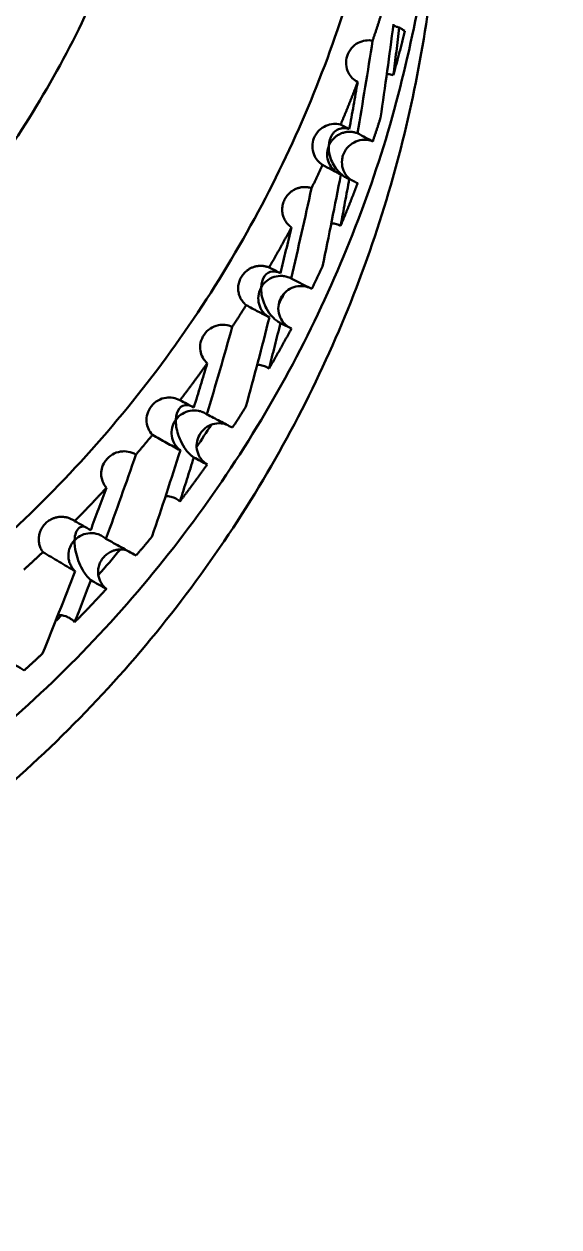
# Model space of a CAD drawing. Header units: millimetres. Extents: x 577 to 7172, y 252 to 2707.
# Drawn here: x 1053.47 to 1060.73, y 2105.44 to 2121.79 of the extents above; entities that cross this region are included whole.
import ezdxf

# ---------------------------------------------------------------- set-up
doc = ezdxf.new("R2010")
doc.units = ezdxf.units.MM
doc.header["$MEASUREMENT"] = 0
doc.layers.add('외형선(ISO)', color=7, linetype='Continuous', lineweight=30)
doc.layers.add('치수(ISO)', color=7, linetype='Continuous', lineweight=25)
doc.styles.add('굴림', font='')
doc.styles.get('굴림').set_extended_font_data('援대┝')
doc.dimstyles.new('기본값 (ISO)', dxfattribs={"dimscale": 10, "dimtxt": 3, "dimasz": 2.5, "dimexe": 3.175, "dimexo": 0, "dimgap": 0.762, "dimtad": 1, "dimtoh": 1, "dimdec": 0, "dimzin": 1, "dimdsep": 46, "dimtxsty": '굴림', "dimcen": 0.5, "dimazin": 0, "dimtfac": 1, "dimtdec": 4, "dimtix": 1, "dimtmove": 1, "dimatfit": 3, "dimfxl": 1, "dimtolj": 1, "dimtzin": 1, "dimarcsym": 0})

# ---------------------------------------------------------------- blocks, each defined once
blk = doc.blocks.new('*D22')
at = {"layer": 'Defpoints', "color": 0}
for p in [(1111.205, 2147.566), (972.024, 2092.463)]:
    blk.add_point(p, dxfattribs=at)
at = {"layer": '치수(ISO)', "color": 0, "lineweight": -2}
for p, q in [((1041.614, 2115.015), (1041.614, 2125.015)), ((1036.614, 2120.015), (1046.614, 2120.015)), ((902.29, 2064.855), (948.779, 2083.261)), ((877.29, 2064.855), (902.29, 2064.855))]:
    blk.add_line(p, q, dxfattribs=at)
at = {"layer": '치수(ISO)', "color": 0}
blk.add_solid([(950.313, 2079.387), (947.245, 2087.135), (972.024, 2092.463)], dxfattribs=at)
at = {"layer": '치수(ISO)', "color": 0, "insert": (833.241, 2064.855), "char_height": 30, "attachment_point": 5, "style": '굴림'}
blk.add_mtext('\\A1;150', dxfattribs=at)

msp = doc.modelspace()

# ---------------------------------------------------------------- linework, layer by layer
at = {"layer": '외형선(ISO)'}
for points, weights, knots in [([(1032.114, 2137.879), (1027.614, 2133.783), (1027.614, 2127.748), (1027.614, 2113.957), (1041.614, 2113.957), (1055.614, 2113.957), (1055.614, 2127.748), (1055.614, 2133.783), (1051.114, 2137.879)], [0.853887696369, 0.846556395002, 1, 0.707106781187, 1, 0.707106781187, 1, 0.846554156546, 0.853887910303], [5.460262, 5.460262, 5.460262, 6.283185, 6.283185, 7.853982, 7.853982, 9.424778, 9.424778, 10.247713, 10.247713, 10.247713]), ([(1024.614, 2127.061), (1024.614, 2110.314), (1041.614, 2110.314), (1058.614, 2110.314), (1058.614, 2127.061)], [1, 0.707106781187, 1, 0.707106781187, 1], [0, 0, 0, 1.570796, 1.570796, 3.141593, 3.141593, 3.141593]), ([(1024.116, 2125.428), (1024.114, 2125.299), (1024.114, 2125.17), (1024.114, 2107.931), (1041.614, 2107.931), (1059.114, 2107.931), (1059.114, 2125.17), (1059.114, 2125.299), (1059.112, 2125.428)], [0.993890013821, 0.996912459533, 1, 0.707106781187, 1, 0.707106781187, 1, 0.996912459531, 0.993890013818], [3.125034, 3.125034, 3.125034, 3.141593, 3.141593, 4.712389, 4.712389, 6.283185, 6.283185, 6.299744, 6.299744, 6.299744]), ([(1024.114, 2124.311), (1024.114, 2107.071), (1041.614, 2107.071), (1059.114, 2107.071), (1059.114, 2124.311)], [1, 0.707106781187, 1, 0.707106781187, 1], [3.141593, 3.141593, 3.141593, 4.712389, 4.712389, 6.283185, 6.283185, 6.283185]), ([(1057.996, 2120.309), (1057.8, 2120.384), (1057.66, 2120.224), (1057.626, 2120.185), (1057.606, 2120.137)], [0.895622716158, 0.775061925523, 1, 0.933666091845, 0.897378542489], [3.506038, 3.506038, 3.506038, 4.712389, 4.712389, 5.06814, 5.06814, 5.06814]), ([(966.614, 2120.015), (966.614, 2046.13), (1041.614, 2046.13), (1116.614, 2046.13), (1116.614, 2120.015)], [1, 0.707106781187, 1, 0.707106781187, 1], [3.141593, 3.141593, 3.141593, 4.712389, 4.712389, 6.283185, 6.283185, 6.283185]), ([(1057.372, 2119.563), (1057.221, 2119.612), (1057.093, 2119.513), (1056.852, 2119.327), (1057.034, 2119.091), (1057.062, 2119.055), (1057.099, 2119.03)], [0.861477637752, 0.81948758474, 1, 0.707106781187, 1, 0.94092355703, 0.905678503043], [0.602702, 0.602702, 0.602702, 1.570796, 1.570796, 3.141593, 3.141593, 3.458422, 3.458422, 3.458422]), ([(1056.795, 2118.484), (1056.618, 2118.556), (1056.475, 2118.425), (1056.251, 2118.22), (1056.453, 2118), (1056.468, 2117.984), (1056.484, 2117.971)], [0.880409251536, 0.790840156122, 1, 0.707106781187, 1, 0.971401544574, 0.948387866126], [0.449065, 0.449065, 0.449065, 1.570796, 1.570796, 3.141593, 3.141593, 3.294967, 3.294967, 3.294967]), ([(1054.153, 2115.035), (1053.991, 2115.154), (1053.815, 2115.048), (1053.554, 2114.891), (1053.707, 2114.636), (1053.714, 2114.625), (1053.722, 2114.614)], [0.888908828352, 0.781597265184, 1, 0.707106781187, 1, 0.981382582805, 0.965131954602], [0.399495, 0.399495, 0.399495, 1.570796, 1.570796, 3.141593, 3.141593, 3.241438, 3.241438, 3.241438]), ([(1054.853, 2114.641), (1054.73, 2114.671), (1054.621, 2114.605), (1054.36, 2114.448), (1054.513, 2114.194), (1054.541, 2114.146), (1054.585, 2114.113)], [0.853573131842, 0.851853085033, 1, 0.707106781187, 1, 0.928972390247, 0.892393658264], [0.776279, 0.776279, 0.776279, 1.570796, 1.570796, 3.141593, 3.141593, 3.522516, 3.522516, 3.522516])]:
    msp.add_rational_spline(points, weights, degree=2, knots=knots, dxfattribs=at)
for points, weights in [([(1058.202, 2121.568), (1058.258, 2121.733), (1058.311, 2121.9)], [0.900585423877, 0.902728585644, 0.904969407283]), ([(1058.483, 2121.098), (1058.567, 2121.398), (1058.64, 2121.7)], [0.913002186616, 0.917364464098, 0.922046839985]), ([(1057.766, 2120.426), (1057.888, 2120.713), (1057.999, 2121.005)], [0.886913322909, 0.890089733261, 0.893568589752]), ([(1058.204, 2120.198), (1058.258, 2120.358), (1058.31, 2120.52)], [0.900647604512, 0.90272983161, 0.904904122453]), ([(1057.372, 2119.563), (1057.449, 2119.72), (1057.523, 2119.879)], [0.878024631368, 0.87953082199, 0.881129717768]), ([(1057.767, 2119.052), (1057.888, 2119.339), (1057.999, 2119.629)], [0.886919076271, 0.890089985314, 0.893562241802]), ([(1056.795, 2118.484), (1056.952, 2118.754), (1057.099, 2119.03)], [0.868680343, 0.87077286889, 0.873154855901]), ([(1057.375, 2118.193), (1057.449, 2118.345), (1057.521, 2118.499)], [0.87806836513, 0.879532071379, 0.881083170579]), ([(1056.294, 2117.677), (1056.391, 2117.823), (1056.484, 2117.971)], [0.863015052775, 0.863935005842, 0.864944405523]), ([(1056.795, 2117.11), (1056.952, 2117.379), (1057.099, 2117.654)], [0.868684137797, 0.870773121469, 0.873150514742]), ([(1055.584, 2116.678), (1055.774, 2116.926), (1055.955, 2117.181)], [0.857691395696, 0.858770747407, 0.860131635772]), ([(1056.297, 2116.306), (1056.391, 2116.448), (1056.481, 2116.592)], [0.863041789098, 0.863936256838, 0.864915045715]), ([(1054.985, 2115.938), (1055.099, 2116.071), (1055.21, 2116.207)], [0.855065660195, 0.855429826602, 0.855881687143]), ([(1055.584, 2115.303), (1055.774, 2115.551), (1055.955, 2115.806)], [0.857693355393, 0.858770999943, 0.860129158419]), ([(1054.153, 2115.035), (1054.373, 2115.258), (1054.585, 2115.488)], [0.853591517606, 0.853694510937, 0.854075722407]), ([(1054.988, 2114.567), (1055.099, 2114.696), (1055.207, 2114.828)], [0.855076261537, 0.855431077457, 0.855868562455]), ([(1053.464, 2114.375), (1053.594, 2114.493), (1053.722, 2114.614)], [0.853921525816, 0.853742204747, 0.853650232141]), ([(1054.153, 2113.66), (1054.373, 2113.883), (1054.585, 2114.113)], [0.853591704999, 0.853694763425, 0.854075029315]), ([(1053.468, 2113.004), (1053.594, 2113.118), (1053.718, 2113.235)], [0.853916330011, 0.853743455494, 0.853652924192])]:
    msp.add_rational_spline(points, weights, degree=2, dxfattribs=at)
for points in [[(1058.486, 2121.794), (1058.431, 2121.368), (1058.372, 2120.944), (1058.31, 2120.52)], [(1058.485, 2121.775), (1058.485, 2121.776), (1058.484, 2121.776), (1058.483, 2121.777)], [(1057.77, 2119.747), (1057.69, 2119.33), (1057.607, 2118.914), (1057.521, 2118.499)], [(1056.999, 2118.131), (1056.974, 2118.079), (1056.949, 2118.027), (1056.924, 2117.976)], [(1056.009, 2116.345), (1055.944, 2116.243), (1055.878, 2116.142), (1055.811, 2116.041)], [(1054.774, 2114.65), (1054.676, 2114.532), (1054.576, 2114.415), (1054.474, 2114.299)], [(1053.975, 2113.756), (1053.947, 2113.726), (1053.918, 2113.696), (1053.889, 2113.667)]]:
    msp.add_open_spline(points, degree=3, dxfattribs=at)
for points, knots in [([(1058.483, 2121.776), (1058.487, 2121.774), (1058.491, 2121.772), (1058.503, 2121.767), (1058.513, 2121.762), (1058.53, 2121.756), (1058.537, 2121.754), (1058.547, 2121.751), (1058.551, 2121.75), (1058.558, 2121.748), (1058.561, 2121.747), (1058.564, 2121.747)], [-0.0105118, -0.0105118, -0.0105118, -0.0105118, -0.00853319, -0.00853319, -0.00435602, -0.00435602, -0.00213859, -0.00213859, -0.00108414, -0.00108414, -0.00000107, -0.00000107, -0.00000107, -0.00000107]), ([(1058.483, 2121.098), (1058.497, 2121.206), (1058.511, 2121.314), (1058.538, 2121.531), (1058.551, 2121.639), (1058.564, 2121.747)], [0.000001, 0.000001, 0.000001, 0.000001, 0.1025328, 0.1025328, 0.2050688, 0.2050688, 0.2050688, 0.2050688]), ([(1058.564, 2121.747), (1058.577, 2121.739), (1058.59, 2121.731), (1058.615, 2121.716), (1058.628, 2121.708), (1058.64, 2121.7)], [0.0000012, 0.0000012, 0.0000012, 0.0000012, 0.1025275, 0.1025275, 0.2050495, 0.2050495, 0.2050495, 0.2050495]), ([(1057.999, 2121.005), (1057.972, 2121.019), (1057.947, 2121.037), (1057.905, 2121.08), (1057.887, 2121.105), (1057.855, 2121.167), (1057.844, 2121.206), (1057.839, 2121.283), (1057.843, 2121.322), (1057.867, 2121.397), (1057.887, 2121.433), (1057.939, 2121.495), (1057.971, 2121.52), (1058.037, 2121.555), (1058.071, 2121.565), (1058.138, 2121.575), (1058.17, 2121.574), (1058.202, 2121.568)], [-0.086721, -0.086721, -0.086721, -0.086721, -0.07756486, -0.07756486, -0.06836785, -0.06836785, -0.05629002, -0.05629002, -0.04471931, -0.04471931, -0.03230156, -0.03230156, -0.02020679, -0.02020679, -0.00973548, -0.00973548, -0.000001, -0.000001, -0.000001, -0.000001]), ([(1057.996, 2120.309), (1058.032, 2120.519), (1058.067, 2120.729), (1058.136, 2121.149), (1058.17, 2121.359), (1058.202, 2121.568)], [0.000001, 0.000001, 0.000001, 0.000001, 0.2024334, 0.2024334, 0.4049748, 0.4049748, 0.4049748, 0.4049748]), ([(1058.395, 2121.115), (1058.399, 2121.115), (1058.404, 2121.115), (1058.434, 2121.112), (1058.459, 2121.107), (1058.483, 2121.098)], [0.089732453, 0.089732453, 0.089732453, 0.089732453, 0.09115343, 0.09115343, 0.098790167, 0.098790167, 0.098790167, 0.098790167]), ([(1057.999, 2121.005), (1057.98, 2120.898), (1057.962, 2120.792), (1057.924, 2120.579), (1057.905, 2120.472), (1057.885, 2120.366)], [0.000001, 0.000001, 0.000001, 0.000001, 0.1025079, 0.1025079, 0.2050094, 0.2050094, 0.2050094, 0.2050094]), ([(1057.523, 2119.879), (1057.497, 2119.895), (1057.474, 2119.915), (1057.435, 2119.961), (1057.419, 2119.987), (1057.392, 2120.052), (1057.384, 2120.092), (1057.384, 2120.17), (1057.391, 2120.208), (1057.421, 2120.281), (1057.443, 2120.316), (1057.5, 2120.373), (1057.532, 2120.396), (1057.6, 2120.425), (1057.634, 2120.433), (1057.701, 2120.438), (1057.734, 2120.435), (1057.766, 2120.426)], [-0.08671472, -0.08671472, -0.08671472, -0.08671472, -0.07748704, -0.07748704, -0.0683157, -0.0683157, -0.05612878, -0.05612878, -0.04454179, -0.04454179, -0.03216327, -0.03216327, -0.02025304, -0.02025304, -0.00990414, -0.00990414, -0.000001, -0.000001, -0.000001, -0.000001]), ([(1057.885, 2120.366), (1057.866, 2120.376), (1057.846, 2120.386), (1057.807, 2120.406), (1057.787, 2120.416), (1057.766, 2120.426)], [0.0000024, 0.0000024, 0.0000024, 0.0000024, 0.1025227, 0.1025227, 0.2050486, 0.2050486, 0.2050486, 0.2050486]), ([(1057.606, 2120.137), (1057.606, 2120.137), (1057.606, 2120.138), (1057.609, 2120.194), (1057.623, 2120.247), (1057.682, 2120.336), (1057.724, 2120.365), (1057.786, 2120.378), (1057.804, 2120.38), (1057.833, 2120.378), (1057.843, 2120.377), (1057.859, 2120.374), (1057.864, 2120.372), (1057.874, 2120.37), (1057.88, 2120.368), (1057.885, 2120.366)], [-0.0011975, -0.0011975, -0.0011975, -0.0011975, 0, 0, 0.0977703, 0.0977703, 0.1974615, 0.1974615, 0.2232164, 0.2232164, 0.2329359, 0.2329359, 0.2369454, 0.2369454, 0.2404478, 0.2404478, 0.2404478, 0.2404478]), ([(1058.204, 2120.198), (1058.171, 2120.216), (1058.137, 2120.234), (1058.068, 2120.271), (1058.032, 2120.29), (1057.996, 2120.309)], [0.000001, 0.000001, 0.000001, 0.000001, 0.2024117, 0.2024117, 0.4048476, 0.4048476, 0.4048476, 0.4048476]), ([(1057.72, 2119.773), (1057.703, 2119.784), (1057.687, 2119.797), (1057.645, 2119.838), (1057.623, 2119.871), (1057.593, 2119.942), (1057.585, 2119.979), (1057.583, 2120.056), (1057.591, 2120.096), (1057.606, 2120.135), (1057.606, 2120.136), (1057.606, 2120.137)], [0.00569855, 0.00569855, 0.00569855, 0.00569855, 0.01173528, 0.01173528, 0.02364131, 0.02364131, 0.03497217, 0.03497217, 0.0472322, 0.0472322, 0.04750759, 0.04750759, 0.04750759, 0.04750759]), ([(1057.606, 2120.137), (1057.606, 2120.136), (1057.606, 2120.135), (1057.604, 2120.078), (1057.614, 2120.012), (1057.666, 2119.88), (1057.705, 2119.82), (1057.769, 2119.757), (1057.792, 2119.736), (1057.828, 2119.714), (1057.838, 2119.708), (1057.854, 2119.7), (1057.86, 2119.698), (1057.87, 2119.694), (1057.873, 2119.692), (1057.879, 2119.69), (1057.882, 2119.689), (1057.885, 2119.688)], [-0.1122428, -0.1122428, -0.1122428, -0.1122428, -0.111709, -0.111709, -0.0667872, -0.0667872, -0.0231368, -0.0231368, -0.0080983, -0.0080983, -0.0041816, -0.0041816, -0.0020551, -0.0020551, -0.0010411, -0.0010411, -0.0000016, -0.0000016, -0.0000016, -0.0000016]), ([(1057.897, 2119.682), (1057.881, 2119.694), (1057.866, 2119.709), (1057.828, 2119.756), (1057.809, 2119.791), (1057.786, 2119.867), (1057.782, 2119.908), (1057.789, 2119.967), (1057.793, 2119.987), (1057.811, 2120.044), (1057.831, 2120.08), (1057.883, 2120.142), (1057.914, 2120.167), (1057.983, 2120.203), (1058.02, 2120.215), (1058.081, 2120.221), (1058.106, 2120.221), (1058.155, 2120.214), (1058.18, 2120.208), (1058.204, 2120.198)], [0.01151972, 0.01151972, 0.01151972, 0.01151972, 0.01780236, 0.01780236, 0.02981357, 0.02981357, 0.0420763, 0.0420763, 0.04800815, 0.04800815, 0.0604069, 0.0604069, 0.07245253, 0.07245253, 0.08379822, 0.08379822, 0.09106188, 0.09106188, 0.09878837, 0.09878837, 0.09878837, 0.09878837]), ([(1057.523, 2119.879), (1057.565, 2119.855), (1057.607, 2119.833), (1057.69, 2119.789), (1057.73, 2119.768), (1057.77, 2119.747)], [0.000001, 0.000001, 0.000001, 0.000001, 0.2022282, 0.2022282, 0.4043452, 0.4043452, 0.4043452, 0.4043452]), ([(1057.767, 2119.052), (1057.787, 2119.158), (1057.807, 2119.264), (1057.846, 2119.476), (1057.866, 2119.582), (1057.885, 2119.688)], [0.000001, 0.000001, 0.000001, 0.000001, 0.1025332, 0.1025332, 0.2050688, 0.2050688, 0.2050688, 0.2050688]), ([(1057.885, 2119.688), (1057.905, 2119.678), (1057.924, 2119.668), (1057.962, 2119.649), (1057.98, 2119.639), (1057.999, 2119.629)], [0.0000028, 0.0000028, 0.0000028, 0.0000028, 0.1025287, 0.1025287, 0.2050511, 0.2050511, 0.2050511, 0.2050511]), ([(1057.095, 2118.334), (1057.143, 2118.539), (1057.19, 2118.744), (1057.283, 2119.154), (1057.328, 2119.359), (1057.372, 2119.563)], [0, 0, 0, 0, 0.2024215, 0.2024215, 0.4049267, 0.4049267, 0.4049267, 0.4049267]), ([(1057.099, 2119.03), (1057.075, 2118.926), (1057.05, 2118.822), (1057, 2118.614), (1056.975, 2118.511), (1056.95, 2118.407)], [0.000001, 0.000001, 0.000001, 0.000001, 0.1024871, 0.1024871, 0.2049823, 0.2049823, 0.2049823, 0.2049823]), ([(1057.64, 2119.083), (1057.658, 2119.083), (1057.676, 2119.081), (1057.719, 2119.072), (1057.744, 2119.063), (1057.767, 2119.052)], [0.08563494, 0.08563494, 0.08563494, 0.08563494, 0.09105151, 0.09105151, 0.09878769, 0.09878769, 0.09878769, 0.09878769]), ([(1056.95, 2118.407), (1056.924, 2118.42), (1056.899, 2118.433), (1056.847, 2118.458), (1056.821, 2118.471), (1056.795, 2118.484)], [0, 0, 0, 0, 0.102515, 0.102515, 0.205021, 0.205021, 0.205021, 0.205021]), ([(1056.95, 2118.407), (1056.944, 2118.41), (1056.939, 2118.412), (1056.93, 2118.416), (1056.925, 2118.418), (1056.909, 2118.423), (1056.9, 2118.425), (1056.872, 2118.431), (1056.856, 2118.431), (1056.799, 2118.426), (1056.76, 2118.403), (1056.703, 2118.324), (1056.689, 2118.27), (1056.687, 2118.213), (1056.687, 2118.212), (1056.687, 2118.211)], [-0.2385344, -0.2385344, -0.2385344, -0.2385344, -0.2350932, -0.2350932, -0.231099, -0.231099, -0.2213571, -0.2213571, -0.1957853, -0.1957853, -0.100959, -0.100959, 0, 0, 0.0011867, 0.0011867, 0.0011867, 0.0011867]), ([(1056.687, 2118.211), (1056.687, 2118.212), (1056.688, 2118.213), (1056.706, 2118.246), (1056.731, 2118.275), (1056.791, 2118.324), (1056.827, 2118.344), (1056.901, 2118.367), (1056.939, 2118.371), (1056.996, 2118.367), (1057.016, 2118.363), (1057.056, 2118.352), (1057.076, 2118.344), (1057.095, 2118.334)], [-0.04749689, -0.04749689, -0.04749689, -0.04749689, -0.04722014, -0.04722014, -0.03593273, -0.03593273, -0.02373182, -0.02373182, -0.01252997, -0.01252997, -0.00643005, -0.00643005, -0.00002426, -0.00002426, -0.00002426, -0.00002426]), ([(1057.375, 2118.193), (1057.33, 2118.215), (1057.284, 2118.239), (1057.191, 2118.286), (1057.143, 2118.31), (1057.095, 2118.334)], [0.000001, 0.000001, 0.000001, 0.000001, 0.202444, 0.202444, 0.4048711, 0.4048711, 0.4048711, 0.4048711]), ([(1056.687, 2118.211), (1056.686, 2118.21), (1056.686, 2118.21), (1056.666, 2118.173), (1056.654, 2118.134), (1056.646, 2118.057), (1056.649, 2118.019), (1056.669, 2117.946), (1056.687, 2117.91), (1056.735, 2117.849), (1056.765, 2117.824), (1056.799, 2117.805)], [-0.04752686, -0.04752686, -0.04752686, -0.04752686, -0.04725051, -0.04725051, -0.03493475, -0.03493475, -0.02364965, -0.02364965, -0.0117512, -0.0117512, -0.00001983, -0.00001983, -0.00001983, -0.00001983]), ([(1056.949, 2117.729), (1056.945, 2117.731), (1056.94, 2117.734), (1056.929, 2117.74), (1056.924, 2117.742), (1056.911, 2117.751), (1056.904, 2117.756), (1056.878, 2117.775), (1056.862, 2117.79), (1056.771, 2117.882), (1056.733, 2117.978), (1056.695, 2118.081), (1056.685, 2118.15), (1056.687, 2118.21), (1056.687, 2118.211), (1056.687, 2118.211)], [-0.1572471, -0.1572471, -0.1572471, -0.1572471, -0.1560649, -0.1560649, -0.1548522, -0.1548522, -0.152721, -0.152721, -0.146331, -0.146331, -0.104388, -0.104388, 0, 0, 0.0011863, 0.0011863, 0.0011863, 0.0011863]), ([(1057.069, 2117.669), (1057.059, 2117.675), (1057.05, 2117.681), (1057.023, 2117.7), (1057.007, 2117.716), (1056.966, 2117.763), (1056.947, 2117.797), (1056.923, 2117.873), (1056.918, 2117.914), (1056.926, 2117.992), (1056.937, 2118.03), (1056.973, 2118.101), (1056.999, 2118.133), (1057.061, 2118.185), (1057.095, 2118.204), (1057.168, 2118.228), (1057.205, 2118.233), (1057.265, 2118.23), (1057.287, 2118.226), (1057.322, 2118.217), (1057.335, 2118.212), (1057.348, 2118.206)], [0.00336497, 0.00336497, 0.00336497, 0.00336497, 0.00668081, 0.00668081, 0.01349247, 0.01349247, 0.02540078, 0.02540078, 0.03771756, 0.03771756, 0.04940517, 0.04940517, 0.06186337, 0.06186337, 0.07368432, 0.07368432, 0.08485687, 0.08485687, 0.09161836, 0.09161836, 0.09577487, 0.09577487, 0.09577487, 0.09577487]), ([(1056.484, 2117.971), (1056.538, 2117.942), (1056.591, 2117.913), (1056.696, 2117.858), (1056.748, 2117.831), (1056.799, 2117.805)], [0.000001, 0.000001, 0.000001, 0.000001, 0.2022597, 0.2022597, 0.4043539, 0.4043539, 0.4043539, 0.4043539]), ([(1056.799, 2117.805), (1056.748, 2117.602), (1056.696, 2117.399), (1056.59, 2116.995), (1056.536, 2116.793), (1056.481, 2116.592)], [0, 0, 0, 0, 0.2023715, 0.2023715, 0.4046635, 0.4046635, 0.4046635, 0.4046635]), ([(1055.955, 2117.181), (1055.93, 2117.203), (1055.909, 2117.23), (1055.878, 2117.287), (1055.868, 2117.318), (1055.856, 2117.387), (1055.857, 2117.426), (1055.874, 2117.501), (1055.89, 2117.537), (1055.935, 2117.603), (1055.964, 2117.631), (1056.031, 2117.675), (1056.067, 2117.69), (1056.137, 2117.704), (1056.168, 2117.706), (1056.232, 2117.699), (1056.264, 2117.69), (1056.294, 2117.677)], [-0.08672209, -0.08672209, -0.08672209, -0.08672209, -0.0765839, -0.0765839, -0.0668564, -0.0668564, -0.05522703, -0.05522703, -0.0434127, -0.0434127, -0.03110254, -0.03110254, -0.01935645, -0.01935645, -0.00992465, -0.00992465, -0.000001, -0.000001, -0.000001, -0.000001]), ([(1055.95, 2116.486), (1056.009, 2116.684), (1056.068, 2116.882), (1056.183, 2117.279), (1056.239, 2117.478), (1056.294, 2117.677)], [0.0000788, 0.0000788, 0.0000788, 0.0000788, 0.2024889, 0.2024889, 0.4050617, 0.4050617, 0.4050617, 0.4050617]), ([(1056.795, 2117.11), (1056.821, 2117.213), (1056.847, 2117.316), (1056.899, 2117.522), (1056.924, 2117.625), (1056.95, 2117.729)], [0.000001, 0.000001, 0.000001, 0.000001, 0.1025131, 0.1025131, 0.2050576, 0.2050576, 0.2050576, 0.2050576]), ([(1056.95, 2117.729), (1056.975, 2117.716), (1057, 2117.704), (1057.05, 2117.679), (1057.074, 2117.666), (1057.099, 2117.654)], [0, 0, 0, 0, 0.1025356, 0.1025356, 0.2050389, 0.2050389, 0.2050389, 0.2050389]), ([(1055.955, 2117.181), (1055.925, 2117.08), (1055.895, 2116.98), (1055.834, 2116.779), (1055.803, 2116.679), (1055.772, 2116.579)], [0.000001, 0.000001, 0.000001, 0.000001, 0.102488, 0.102488, 0.2049842, 0.2049842, 0.2049842, 0.2049842]), ([(1056.633, 2117.159), (1056.644, 2117.159), (1056.654, 2117.159), (1056.688, 2117.155), (1056.71, 2117.15), (1056.754, 2117.134), (1056.775, 2117.123), (1056.795, 2117.11)], [0.08153191, 0.08153191, 0.08153191, 0.08153191, 0.08477997, 0.08477997, 0.09160718, 0.09160718, 0.0987863, 0.0987863, 0.0987863, 0.0987863]), ([(1055.21, 2116.207), (1055.187, 2116.231), (1055.168, 2116.26), (1055.142, 2116.32), (1055.134, 2116.351), (1055.127, 2116.42), (1055.131, 2116.458), (1055.153, 2116.532), (1055.171, 2116.568), (1055.221, 2116.63), (1055.252, 2116.657), (1055.321, 2116.695), (1055.358, 2116.708), (1055.427, 2116.717), (1055.459, 2116.717), (1055.523, 2116.705), (1055.555, 2116.694), (1055.584, 2116.678)], [-0.08671509, -0.08671509, -0.08671509, -0.08671509, -0.07646952, -0.07646952, -0.06675586, -0.06675586, -0.05521994, -0.05521994, -0.04330709, -0.04330709, -0.03110367, -0.03110367, -0.01953164, -0.01953164, -0.0101168, -0.0101168, -0.000001, -0.000001, -0.000001, -0.000001]), ([(1055.772, 2116.579), (1055.741, 2116.596), (1055.71, 2116.612), (1055.647, 2116.645), (1055.616, 2116.661), (1055.584, 2116.678)], [0, 0, 0, 0, 0.1025141, 0.1025141, 0.2050191, 0.2050191, 0.2050191, 0.2050191]), ([(1055.529, 2116.415), (1055.529, 2116.415), (1055.529, 2116.416), (1055.532, 2116.472), (1055.545, 2116.524), (1055.6, 2116.601), (1055.64, 2116.619), (1055.697, 2116.612), (1055.711, 2116.609), (1055.728, 2116.602), (1055.728, 2116.602), (1055.728, 2116.602)], [-0.1195683, -0.1195683, -0.1195683, -0.1195683, -0.1189953, -0.1189953, -0.0702016, -0.0702016, -0.0187503, -0.0187503, -0.0075193, -0.0075193, -0.0073142, -0.0073142, -0.0073142, -0.0073142]), ([(1055.95, 2116.486), (1055.933, 2116.498), (1055.914, 2116.509), (1055.876, 2116.525), (1055.856, 2116.531), (1055.799, 2116.542), (1055.76, 2116.542), (1055.685, 2116.529), (1055.65, 2116.515), (1055.584, 2116.475), (1055.555, 2116.448), (1055.53, 2116.416), (1055.53, 2116.415), (1055.529, 2116.415)], [-0.04723278, -0.04723278, -0.04723278, -0.04723278, -0.04086161, -0.04086161, -0.03471747, -0.03471747, -0.02325729, -0.02325729, -0.01190629, -0.01190629, 0, 0, 0.00027746, 0.00027746, 0.00027746, 0.00027746]), ([(1055.59, 2115.997), (1055.573, 2116.009), (1055.559, 2116.023), (1055.532, 2116.052), (1055.52, 2116.068), (1055.491, 2116.118), (1055.478, 2116.155), (1055.467, 2116.23), (1055.469, 2116.269), (1055.488, 2116.344), (1055.504, 2116.38), (1055.528, 2116.413), (1055.529, 2116.414), (1055.529, 2116.415)], [-0.04723453, -0.04723453, -0.04723453, -0.04723453, -0.04122589, -0.04122589, -0.03520253, -0.03520253, -0.02360243, -0.02360243, -0.01197766, -0.01197766, 0, 0, 0.00027725, 0.00027725, 0.00027725, 0.00027725]), ([(1055.529, 2116.415), (1055.529, 2116.414), (1055.529, 2116.413), (1055.527, 2116.355), (1055.536, 2116.285), (1055.571, 2116.178), (1055.603, 2116.086), (1055.682, 2115.983), (1055.699, 2115.963), (1055.726, 2115.937), (1055.733, 2115.93), (1055.747, 2115.919), (1055.752, 2115.915), (1055.759, 2115.91), (1055.762, 2115.908), (1055.767, 2115.904), (1055.769, 2115.903), (1055.772, 2115.901)], [-0.2196612, -0.2196612, -0.2196612, -0.2196612, -0.2180652, -0.2180652, -0.0786943, -0.0786943, -0.0191214, -0.0191214, -0.0073667, -0.0073667, -0.0038614, -0.0038614, -0.0019014, -0.0019014, -0.0009618, -0.0009618, -0.0000096, -0.0000096, -0.0000096, -0.0000096]), ([(1055.955, 2115.806), (1055.935, 2115.817), (1055.917, 2115.831), (1055.883, 2115.864), (1055.869, 2115.882), (1055.835, 2115.934), (1055.821, 2115.971), (1055.808, 2116.048), (1055.809, 2116.086), (1055.826, 2116.162), (1055.842, 2116.198), (1055.887, 2116.264), (1055.916, 2116.292), (1055.983, 2116.336), (1056.019, 2116.351), (1056.094, 2116.366), (1056.133, 2116.367), (1056.184, 2116.358), (1056.197, 2116.355), (1056.21, 2116.351)], [0.000001, 0.000001, 0.000001, 0.000001, 0.00697807, 0.00697807, 0.0139881, 0.0139881, 0.02589555, 0.02589555, 0.03757404, 0.03757404, 0.04940303, 0.04940303, 0.06170565, 0.06170565, 0.07339574, 0.07339574, 0.08476417, 0.08476417, 0.08892985, 0.08892985, 0.08892985, 0.08892985]), ([(1056.297, 2116.306), (1056.241, 2116.335), (1056.184, 2116.364), (1056.068, 2116.424), (1056.009, 2116.455), (1055.95, 2116.486)], [0.000001, 0.000001, 0.000001, 0.000001, 0.2023772, 0.2023772, 0.4048295, 0.4048295, 0.4048295, 0.4048295]), ([(1055.21, 2116.207), (1055.274, 2116.17), (1055.338, 2116.134), (1055.464, 2116.065), (1055.527, 2116.031), (1055.59, 2115.997)], [0.000001, 0.000001, 0.000001, 0.000001, 0.2021925, 0.2021925, 0.4043269, 0.4043269, 0.4043269, 0.4043269]), ([(1054.514, 2115.678), (1054.514, 2115.709), (1054.519, 2115.74), (1054.539, 2115.802), (1054.555, 2115.832), (1054.6, 2115.892), (1054.631, 2115.92), (1054.7, 2115.96), (1054.737, 2115.974), (1054.81, 2115.985), (1054.845, 2115.985), (1054.917, 2115.972), (1054.953, 2115.958), (1054.985, 2115.938)], [-0.06566575, -0.06566575, -0.06566575, -0.06566575, -0.05620854, -0.05620854, -0.04593652, -0.04593652, -0.03357865, -0.03357865, -0.0218742, -0.0218742, -0.01135768, -0.01135768, -0.000001, -0.000001, -0.000001, -0.000001]), ([(1054.579, 2114.794), (1054.648, 2114.984), (1054.717, 2115.174), (1054.852, 2115.556), (1054.919, 2115.747), (1054.985, 2115.938)], [0.0001063, 0.0001063, 0.0001063, 0.0001063, 0.2025164, 0.2025164, 0.4050892, 0.4050892, 0.4050892, 0.4050892]), ([(1055.59, 2115.997), (1055.527, 2115.801), (1055.464, 2115.606), (1055.337, 2115.216), (1055.272, 2115.022), (1055.207, 2114.828)], [0.0001086, 0.0001086, 0.0001086, 0.0001086, 0.2024397, 0.2024397, 0.404799, 0.404799, 0.404799, 0.404799]), ([(1055.584, 2115.303), (1055.616, 2115.402), (1055.647, 2115.502), (1055.71, 2115.701), (1055.741, 2115.801), (1055.772, 2115.901)], [0.000001, 0.000001, 0.000001, 0.000001, 0.102514, 0.102514, 0.2050448, 0.2050448, 0.2050448, 0.2050448]), ([(1055.772, 2115.901), (1055.803, 2115.885), (1055.834, 2115.869), (1055.895, 2115.837), (1055.925, 2115.821), (1055.955, 2115.806)], [0, 0, 0, 0, 0.1025201, 0.1025201, 0.2050225, 0.2050225, 0.2050225, 0.2050225]), ([(1054.585, 2115.488), (1054.563, 2115.514), (1054.545, 2115.544), (1054.521, 2115.609), (1054.514, 2115.644), (1054.514, 2115.678)], [-0.0210582, -0.0210582, -0.0210582, -0.0210582, -0.01055732, -0.01055732, -0.000001, -0.000001, -0.000001, -0.000001]), ([(1054.585, 2115.488), (1054.55, 2115.392), (1054.514, 2115.295), (1054.443, 2115.103), (1054.407, 2115.007), (1054.371, 2114.911)], [0.000001, 0.000001, 0.000001, 0.000001, 0.1025003, 0.1025003, 0.2050008, 0.2050008, 0.2050008, 0.2050008]), ([(1055.389, 2115.375), (1055.414, 2115.375), (1055.438, 2115.372), (1055.485, 2115.361), (1055.506, 2115.353), (1055.547, 2115.332), (1055.567, 2115.318), (1055.584, 2115.303)], [0.07740369, 0.07740369, 0.07740369, 0.07740369, 0.08489742, 0.08489742, 0.09172234, 0.09172234, 0.09878702, 0.09878702, 0.09878702, 0.09878702]), ([(1054.371, 2114.911), (1054.335, 2114.932), (1054.299, 2114.952), (1054.226, 2114.993), (1054.19, 2115.014), (1054.153, 2115.035)], [0, 0, 0, 0, 0.102519, 0.102519, 0.2050369, 0.2050369, 0.2050369, 0.2050369]), ([(1054.152, 2114.775), (1054.152, 2114.776), (1054.152, 2114.776), (1054.154, 2114.814), (1054.159, 2114.848), (1054.18, 2114.905), (1054.196, 2114.932), (1054.221, 2114.947)], [-0.1335525, -0.1335525, -0.1335525, -0.1335525, -0.1323901, -0.1323901, -0.0663381, -0.0663381, -0.000001, -0.000001, -0.000001, -0.000001]), ([(1054.579, 2114.794), (1054.564, 2114.808), (1054.547, 2114.82), (1054.511, 2114.841), (1054.493, 2114.849), (1054.437, 2114.868), (1054.399, 2114.873), (1054.324, 2114.869), (1054.287, 2114.86), (1054.216, 2114.829), (1054.182, 2114.806), (1054.154, 2114.776), (1054.153, 2114.776), (1054.152, 2114.775)], [-0.04723358, -0.04723358, -0.04723358, -0.04723358, -0.0409853, -0.0409853, -0.03486004, -0.03486004, -0.02340172, -0.02340172, -0.01215826, -0.01215826, 0, 0, 0.00027766, 0.00027766, 0.00027766, 0.00027766]), ([(1054.221, 2114.947), (1054.234, 2114.955), (1054.257, 2114.964), (1054.291, 2114.956), (1054.292, 2114.956), (1054.293, 2114.956)], [-0.063386, -0.063386, -0.063386, -0.063386, -0.0204823, -0.0204823, -0.01937473, -0.01937473, -0.01937473, -0.01937473]), ([(1054.068, 2114.566), (1054.068, 2114.605), (1054.076, 2114.643), (1054.104, 2114.713), (1054.125, 2114.745), (1054.151, 2114.774), (1054.152, 2114.774), (1054.152, 2114.775)], [-0.02312377, -0.02312377, -0.02312377, -0.02312377, -0.01145219, -0.01145219, 0, 0, 0.00027763, 0.00027763, 0.00027763, 0.00027763]), ([(1054.152, 2114.775), (1054.152, 2114.774), (1054.152, 2114.774), (1054.151, 2114.723), (1054.157, 2114.665), (1054.193, 2114.511), (1054.23, 2114.422), (1054.287, 2114.329), (1054.304, 2114.305), (1054.329, 2114.274), (1054.336, 2114.267), (1054.348, 2114.254), (1054.353, 2114.25), (1054.36, 2114.243), (1054.362, 2114.241), (1054.367, 2114.237), (1054.369, 2114.235), (1054.371, 2114.233)], [-0.1022093, -0.1022093, -0.1022093, -0.1022093, -0.1017555, -0.1017555, -0.0674229, -0.0674229, -0.0199761, -0.0199761, -0.0074256, -0.0074256, -0.0038898, -0.0038898, -0.0019098, -0.0019098, -0.0009649, -0.0009649, -0.0000051, -0.0000051, -0.0000051, -0.0000051]), ([(1054.988, 2114.567), (1054.921, 2114.604), (1054.854, 2114.641), (1054.717, 2114.717), (1054.649, 2114.755), (1054.579, 2114.794)], [0.000001, 0.000001, 0.000001, 0.000001, 0.2023771, 0.2023771, 0.4048295, 0.4048295, 0.4048295, 0.4048295]), ([(1053.722, 2114.614), (1053.795, 2114.568), (1053.869, 2114.524), (1054.015, 2114.438), (1054.087, 2114.395), (1054.159, 2114.354)], [0.000001, 0.000001, 0.000001, 0.000001, 0.2022232, 0.2022232, 0.4043432, 0.4043432, 0.4043432, 0.4043432]), ([(1054.159, 2114.354), (1054.145, 2114.367), (1054.131, 2114.383), (1054.109, 2114.415), (1054.099, 2114.433), (1054.083, 2114.47), (1054.077, 2114.489), (1054.07, 2114.528), (1054.068, 2114.547), (1054.068, 2114.566)], [-0.0240678, -0.0240678, -0.0240678, -0.0240678, -0.01799796, -0.01799796, -0.01202775, -0.01202775, -0.00584324, -0.00584324, -0.000001, -0.000001, -0.000001, -0.000001]), ([(1054.159, 2114.354), (1054.087, 2114.166), (1054.014, 2113.979), (1053.867, 2113.606), (1053.793, 2113.42), (1053.718, 2113.235)], [0.0000139, 0.0000139, 0.0000139, 0.0000139, 0.2023624, 0.2023624, 0.4046965, 0.4046965, 0.4046965, 0.4046965]), ([(1054.153, 2113.66), (1054.19, 2113.755), (1054.226, 2113.85), (1054.299, 2114.041), (1054.335, 2114.137), (1054.371, 2114.233)], [0.000001, 0.000001, 0.000001, 0.000001, 0.102514, 0.102514, 0.2050448, 0.2050448, 0.2050448, 0.2050448]), ([(1054.371, 2114.233), (1054.407, 2114.212), (1054.443, 2114.192), (1054.514, 2114.152), (1054.55, 2114.133), (1054.585, 2114.113)], [0.0000012, 0.0000012, 0.0000012, 0.0000012, 0.1025347, 0.1025347, 0.2050371, 0.2050371, 0.2050371, 0.2050371]), ([(1053.927, 2113.758), (1053.963, 2113.758), (1054, 2113.752), (1054.056, 2113.732), (1054.078, 2113.721), (1054.118, 2113.694), (1054.137, 2113.678), (1054.153, 2113.66)], [0.04838684, 0.04838684, 0.04838684, 0.04838684, 0.05930316, 0.05930316, 0.06653945, 0.06653945, 0.07391733, 0.07391733, 0.07391733, 0.07391733]), ([(1053.468, 2113.004), (1053.392, 2113.049), (1053.315, 2113.095), (1053.16, 2113.189), (1053.082, 2113.236), (1053.004, 2113.285)], [0.000001, 0.000001, 0.000001, 0.000001, 0.2023771, 0.2023771, 0.4048295, 0.4048295, 0.4048295, 0.4048295])]:
    msp.add_open_spline(points, degree=3, knots=knots, dxfattribs=at)

# ---------------------------------------------------------------- dimensions: what is measured, and where the dimension line sits
at = {"layer": '치수(ISO)'}
dim = msp.add_diameter_dim_2p(p1=(1111.205, 2147.566), p2=(972.024, 2092.463), text='150', dimstyle='기본값 (ISO)', override={"dimtad": 0, "dimtofl": 0}, dxfattribs=at)
dim.commit()
dim.dimension.update_dxf_attribs({"geometry": '*D22', "text_midpoint": (902.29, 2064.855), "dimtype": 163})

doc.saveas('drawing.dxf')
